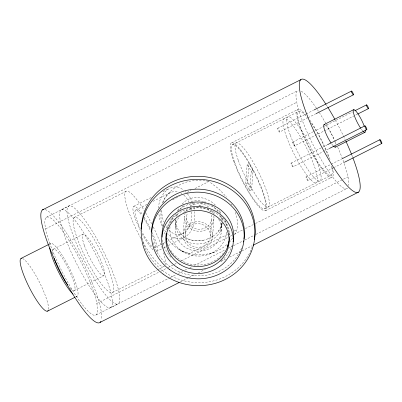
<?xml version="1.0" encoding="UTF-8"?>
<svg xmlns="http://www.w3.org/2000/svg" width="402" height="402" viewBox="0 0 402 402"><rect width="100%" height="100%" fill="white"/><g stroke="black" fill="none" stroke-linecap="round" stroke-linejoin="round"><path stroke-width="0.3" stroke-dasharray="2.01 1.51" d="M221.949 224.381L221.974 223.577M160.926 209.944L161.006 218.673L162.313 226.321M158.72 208.146C158.066 195.327 171.523 180.001 184.01 190.447M221.432 231.205L222.09 222.457M183.146 234.286L184.528 216.296M185.247 234.456L186.628 216.467M210.452 236.512A12.648 11.814 4.4 0 0 192.387 224.773A12.648 11.814 4.4 0 0 190.709 245.165A12.648 11.814 4.4 0 0 210.452 236.512L211.839 218.517M212.552 236.683A14.753 13.784 4.4 0 0 191.473 222.989A14.753 13.784 4.4 0 0 189.518 246.783A14.753 13.784 4.4 0 0 212.552 236.683L213.939 218.688M245.672 183.799L247.175 164.338L249.019 163.408L253.079 170.353L251.582 189.814L249.732 190.744L245.672 183.799L247.521 182.87L249.019 163.408M249.732 190.744L251.23 171.282L247.175 164.338M175.192 227.768L175.815 219.814M220.14 231.286L221.497 227.542L222.04 223.009M221.793 225.974L221.889 225.18M175.925 219.326L175.639 223.834L176.021 227.185M234.753 234.693A39.848 37.23 4.4 0 0 237.044 229.577C238.16 223.477 237.125 217.15 234.924 211.407M176.161 216.226L176.639 213.98M221.944 223.422C221.02 228.813 217.361 233.411 212.829 236.311M221.924 223.537L220.457 227.984L218.281 231.416M162.921 202.392L163.232 201.487A27.597 17.447 74.5 0 1 171.031 192.287L174.599 191.407L178.347 191.86M190.252 224.467L191.618 218.603L191.573 211.346M176.714 216.01L177.98 212.844M177.749 210.723L178.749 208.653M179.699 209.889L183.438 205.703M218.035 234.622L215.939 236.919L212.573 239.572M182.061 204.03L185.453 201.075A21.05 20.467 -82.2 0 1 190.442 198.533C199.563 195.307 210.005 199.106 216.281 206.125M168.187 245.607L184.402 237.436C193.211 232.426 195.598 221.025 194.613 211.643M61.586 209.663L68.973 205.94M46.285 217.392L297.4 90.837M45.622 228.854L296.736 102.294M74.264 217.432L125.967 191.377M231.552 142.876L298.023 109.374M232.316 144.846L298.962 111.259M277.661 128.288L305.636 114.188M306.198 113.907L313.47 110.243M49.496 244.064L50.612 243.501M279.551 132.057A2.105 0.407 63.3 0 0 278.506 129.137A2.105 0.407 63.3 0 0 277.802 129.303A2.105 0.407 63.3 0 0 279.551 132.057L307.55 117.947M308.113 117.66L315.384 113.997M133.776 206.311L151.147 197.553M162.916 191.623L169.081 188.513M53.34 249.215L82.882 234.326M135.665 210.075L146.856 204.437M153.011 201.337L170.358 192.593M172.599 199.774L179.307 196.392M187.131 192.452L191.045 190.478M194.955 188.508L208.929 181.463L218.537 188.669L226.567 197.106M292.671 142.102L312.816 131.946M313.374 131.665L322.886 126.871M323.449 126.59L352.544 111.927M294.56 145.866A2.105 0.407 63.3 0 0 293.52 142.951A2.105 0.407 63.3 0 0 292.812 143.117A2.105 0.407 63.3 0 0 294.56 145.866L357.252 114.274M251.23 171.282L253.079 170.353M291.058 163.091L326.866 145.042M292.947 166.855A2.105 0.407 63.3 0 0 291.902 163.941A2.105 0.407 63.3 0 0 291.199 164.106A2.105 0.407 63.3 0 0 292.947 166.855L323.188 151.619M323.746 151.333L328.781 148.795M154.554 247.758L162.398 243.803M162.961 243.522L165.197 242.391M167.438 241.265L183.126 233.361M74.4 290.51L103.942 275.621M156.443 251.526L163.157 248.145M163.714 247.863L165.951 246.733M306.068 176.9L330.69 164.493M331.248 164.212L342.439 158.574M76.008 296.787L77.124 296.224M307.957 180.664A2.105 0.407 63.3 0 0 306.917 177.749A2.105 0.407 63.3 0 0 306.208 177.915A2.105 0.407 63.3 0 0 307.957 180.664L333.163 167.966M333.72 167.684L343.795 162.609M264.526 208.849L330.997 175.352M265.466 210.733L331.936 177.237M227.547 234.366L189.538 253.521L188.85 253.36M228.105 234.085L231.457 232.391M234.25 230.984L237.044 229.577M112.555 292.51L157.026 270.099M157.584 269.817L164.257 266.456A42.15 8.166 63.3 0 1 142.514 241.396M96.882 303.43L159.659 271.787M160.78 271.224L167.508 267.832M168.066 267.551L176.478 263.315M181.523 260.772L228.045 237.326M230.286 236.195L231.969 235.346M234.21 234.215L242.617 229.979M245.421 228.567L253.265 224.612M255.511 223.482L347.996 176.87M96.219 314.887L169.649 277.877M170.207 277.596L176.372 274.491M178.614 273.36L182.538 271.38M184.779 270.25L187.583 268.837M189.824 267.712L191.508 266.863M194.312 265.451L225.14 249.913M228.502 248.22L232.984 245.959M233.547 245.677L242.517 241.155M244.758 240.024L255.406 234.657M255.968 234.376L347.333 188.327A54.798 10.618 63.3 0 1 312.444 143.489A54.798 10.618 63.3 0 1 298.42 90.435M110.465 307.726A54.798 10.618 63.3 0 0 82.505 231.014A54.798 10.618 63.3 0 0 65.109 237.346A54.798 10.618 63.3 0 0 110.465 307.726L117.846 304.002A54.798 10.618 63.3 0 0 89.892 227.291A54.798 10.618 63.3 0 0 72.491 233.622A54.798 10.618 63.3 0 0 117.846 304.002M180.247 281.973L188.659 277.732M189.216 277.45L195.387 274.345M198.191 272.928L205.477 269.255M220.618 261.627L226.225 258.798M229.592 257.104L241.366 251.17M241.929 250.888L252.019 245.798M184.402 237.436C178.714 240.577 171.574 238.19 167.388 233.657M209.497 254.044L215.753 251.541M207.844 238.853C198.668 242.567 186.709 241.19 180.302 233.075M205.442 242.843C196.98 245.436 186.784 243.738 180.764 236.899A21.924 20.698 -56 0 1 176.046 227.175M203.472 240.17C197.638 241.436 191.257 240.898 186.005 237.919M188.764 253.335C180.136 251.29 172.357 245.883 167.569 238.411M203.553 201.432L197.93 200.588L192.332 201.151A21.658 21.19 83.4 0 0 191.251 201.442M204.653 201.759L205.739 202.136M181.91 250.923L189.538 253.521A39.848 37.23 4.4 0 0 227.442 244.064M178.93 249.346L183.97 252.31M181.161 193.096L181.855 193.528M211.824 205.382L216.789 209.985A21.924 17.809 33.8 0 1 218.085 211.784M185.201 191.442L186.352 192.553M183.885 195.116L185.171 196.407A18.447 11.663 74.5 0 1 188.97 202.216M168.946 230.21C172.292 233.778 177.795 235.823 182.453 233.678A27.597 17.447 74.5 0 0 190.246 224.462M187.453 193.784L190.136 197.623M165.89 231.999L164.162 229.648M247.521 182.87L251.582 189.814M231.416 204.156L231.884 204.965M190.262 197.839L191.93 201.211M162.338 226.452L160.076 220.547L158.805 213.688M165.257 234.346L163.755 230.874M192.623 202.975L193.578 206.025M190.478 206.156L190.156 205.141A18.447 11.663 74.5 0 0 189.794 204.146M176.779 226.321L176.066 223.045L175.86 219.643M191.025 208.221L191.427 210.306M194.02 207.894L194.261 209.146M222.205 220.06L221.778 216.487L222.211 220.492M161.669 210.497L162.051 215.648L163.328 220.809A18.447 11.663 74.5 0 0 163.689 221.803M52.979 253.863A23.185 4.492 63.3 0 1 60.059 254.762A23.185 4.492 63.3 0 1 73.852 282.274A23.185 4.492 63.3 0 1 70.048 287.907M332.343 167.393A37.939 7.352 63.3 0 1 321.891 168.92A37.939 7.352 63.3 0 1 298.55 122.665A37.939 7.352 63.3 0 1 305.857 114.912M309.907 120.223A37.939 7.352 63.3 0 1 330.343 160.594M331.379 166.056A35.828 6.945 63.3 0 1 321.097 166.951A35.828 6.945 63.3 0 1 299.093 122.535A35.828 6.945 63.3 0 1 307.53 117.922M311.5 123.414A35.828 6.945 63.3 0 1 328.987 158.187M362.664 130.816A12.648 2.452 63.3 0 1 361.096 128.826M365.116 129.163A12.648 2.452 63.3 0 1 365.232 129.7M333.122 145.705A12.648 2.452 63.3 0 1 331.555 143.715M325.379 125.042A12.648 2.452 63.3 0 1 334.298 140.047M335.062 142.192A12.648 2.452 63.3 0 1 335.69 144.589M301.224 91.199A54.798 10.618 63.3 0 1 335.946 143.288M337.725 147.217A54.798 10.618 63.3 0 1 348.66 185.498M45.104 209.568A63.23 12.251 63.3 0 1 81.294 258.853A63.23 12.251 63.3 0 1 101.48 319.756M326.278 104.837A63.23 12.251 63.3 0 1 327.529 106.826M335.253 120.027A63.23 12.251 63.3 0 1 345.177 139.605M351.775 154.936A63.23 12.251 63.3 0 1 352.614 157.097M180.322 233.054A21.442 20.05 -64.6 0 1 176.83 226.306M219.407 210.658A21.442 16.763 36.4 0 1 220.778 213.527M212.753 236.24A21.05 15.06 -15.1 0 1 207.799 238.768M220.201 215.552A21.924 17.809 33.8 0 1 221.502 219.507M220.356 231.361A23.582 19.849 1.1 0 1 218.316 234.773M212.452 239.456A21.658 16.371 -13.6 0 1 205.392 242.687M226.648 232.065A28.452 26.582 4.4 0 1 195.598 255.928A28.452 26.582 4.4 0 1 170.026 226.437M170.734 222.708A28.452 26.582 4.4 0 1 173.312 216.562M177.443 211.216A28.452 26.582 4.4 0 1 195.196 203.025M200.769 203.02A28.452 26.582 4.4 0 1 221.035 213.718M224.934 220.386A28.452 26.582 4.4 0 1 226.673 227.793M232.678 238.054A39.848 37.23 4.4 0 1 229.849 241.617M162.463 202.809A39.848 37.23 4.4 0 1 208.352 181.327M218.683 219.361A23.185 21.658 4.4 0 1 212.025 247.084A23.185 21.658 4.4 0 1 181.669 244.406A23.185 21.658 4.4 0 1 180.066 215.949M183.468 212.703A23.185 21.658 4.4 0 1 214.608 214.241M140.795 238.296A42.15 8.166 63.3 0 1 124.861 193.779A42.15 8.166 63.3 0 1 144.233 210.532M145.685 212.939A42.15 8.166 63.3 0 1 151.66 223.778M153.283 227.004A42.15 8.166 63.3 0 1 161.885 247.26M163.624 252.732A42.15 8.166 63.3 0 1 165.267 264.622M252.24 246.928A56.903 53.159 4.4 0 1 193.824 282.46A56.903 53.159 4.4 0 1 142.207 237.718M241.552 247.944A46.366 43.316 4.4 0 1 194.895 275.687A46.366 43.316 4.4 0 1 152.815 241.366M223.502 252.989A31.612 29.532 4.4 0 1 170.719 250.371M166.745 229.964A31.612 29.532 4.4 0 1 175.478 214.397M198.945 205.965A31.612 29.532 4.4 0 1 200.07 206.035M223.04 217.889A31.612 29.532 4.4 0 1 229.441 235.044M167.247 228.899A31.612 29.532 4.4 0 1 199.111 207.477A31.612 29.532 4.4 0 1 228.828 232.009M229.15 234.1A31.612 29.532 4.4 0 1 229.256 235.15M232.24 245.165A35.828 33.472 4.4 0 1 220.522 261.627M170.86 257.235A35.828 33.472 4.4 0 1 162.318 239.331M213.864 215.909A14.753 13.784 4.4 0 1 198.075 231.225A14.753 13.784 4.4 0 1 185.071 213.507M185.774 211.728A14.753 13.784 4.4 0 1 187.875 208.593M190.257 206.467A14.753 13.784 4.4 0 1 209.362 207.568M212.161 210.98A14.753 13.784 4.4 0 1 213.236 213.296M211.558 214.99A12.648 11.814 4.4 0 1 198.206 229.261A12.648 11.814 4.4 0 1 187.523 212.924M189.498 209.864A12.648 11.814 4.4 0 1 192.176 207.618M198.915 205.673A12.648 11.814 4.4 0 1 202.764 206.181M207.291 208.467A12.648 11.814 4.4 0 1 210.311 211.909M152.237 232.527A25.291 4.899 63.3 0 1 155.936 251.607M153.112 249.898A25.291 4.899 63.3 0 1 142.273 234.08M140.388 230.426A25.291 4.899 63.3 0 1 132.982 207.673A25.291 4.899 63.3 0 1 142.836 215.145M144.072 217.06A25.291 4.899 63.3 0 1 150.72 229.225M152.363 235.054A21.075 4.085 63.3 0 1 154.132 247.823M151.78 246.401A21.075 4.085 63.3 0 1 141.846 231.512M140.434 228.658A21.075 4.085 63.3 0 1 134.971 211.462A21.075 4.085 63.3 0 1 141.73 215.306M143.981 218.623A21.075 4.085 63.3 0 1 150.649 231.024M167.106 228.08A18.447 11.663 74.5 0 1 165.986 226.447M22.472 258.471A29.507 5.718 63.3 0 1 39.019 281.365A29.507 5.718 63.3 0 1 48.501 309.354M49.692 245.255A29.507 5.718 63.3 0 1 69.038 267.415A29.507 5.718 63.3 0 1 75.129 295.842M84.4 245.496A23.185 4.492 63.3 0 0 103.646 275.747A23.185 4.492 63.3 0 0 92.184 243.672A23.185 4.492 63.3 0 0 84.4 245.496M238.341 160.468A35.828 6.945 63.3 0 0 268.059 207.04A35.828 6.945 63.3 0 0 250.205 157.323A35.828 6.945 63.3 0 0 238.341 160.468M234.647 162.333A35.828 6.945 63.3 0 0 264.37 208.899A35.828 6.945 63.3 0 0 246.516 159.182A35.828 6.945 63.3 0 0 234.647 162.333M290.375 135.343A35.828 6.945 63.3 0 0 319.972 180.91A35.828 6.945 63.3 0 0 301.359 130.414A35.828 6.945 63.3 0 0 290.375 135.343M286.681 137.203A35.828 6.945 63.3 0 0 316.279 182.769A35.828 6.945 63.3 0 0 297.666 132.273A35.828 6.945 63.3 0 0 286.681 137.203M233.552 160.7A37.939 7.352 63.3 0 0 265.109 210.829A37.939 7.352 63.3 0 0 246.868 158.89A37.939 7.352 63.3 0 0 233.552 160.7M49.607 242.758A54.798 10.618 63.3 0 0 95.199 315.289A54.798 10.618 63.3 0 0 68.953 240.371A54.798 10.618 63.3 0 0 49.607 242.758M77.028 237.743A42.15 8.166 63.3 0 0 112.022 292.746A42.15 8.166 63.3 0 0 91.184 234.431A42.15 8.166 63.3 0 0 77.028 237.743"/><path stroke-width="0.6" d="M42.446 209.894L300.942 79.616M314.032 109.962L351.519 91.068M21.07 258.391L48.386 244.622M315.947 113.716L353.433 94.822M324.007 124.6L353.549 109.711M354.78 110.801L366.529 104.877M357.815 113.987L368.443 108.63M327.429 144.76L364.916 125.866M329.344 148.514L366.83 129.62A2.105 0.407 63.3 0 0 365.76 126.715A2.105 0.407 63.3 0 0 365.051 126.881A2.105 0.407 63.3 0 0 366.805 129.635M335.494 147.122L365.036 132.233M342.439 158.574L379.925 139.68M47.582 311.113L74.893 297.344M344.353 162.328L381.84 143.434M100.063 322.384L179.126 282.536M253.139 245.235L358.559 192.106M67.677 284.958A23.185 4.492 63.3 0 1 54.134 258.255M365.317 130.193A12.648 2.452 63.3 0 1 363.021 131.193M360.679 128.223A12.648 2.452 63.3 0 1 353.614 113.364A12.648 2.452 63.3 0 1 356.293 111.555A12.648 2.452 63.3 0 1 364.122 125.901M335.801 146.574A12.648 2.452 63.3 0 1 333.474 146.082M331.132 143.112A12.648 2.452 63.3 0 1 324.796 130.575A12.648 2.452 63.3 0 1 324.575 124.565M100.927 321.339A63.23 12.251 63.3 0 1 61.26 273.516A63.23 12.251 63.3 0 1 43.622 209.432M352.84 157.679A63.23 12.251 63.3 0 1 344.79 182.985A63.23 12.251 63.3 0 1 300.817 95.716A63.23 12.251 63.3 0 1 325.962 104.344M327.846 107.329A63.23 12.251 63.3 0 1 334.956 119.479M345.911 141.197A63.23 12.251 63.3 0 1 351.559 154.388M141.429 229.075A56.903 53.159 4.4 0 1 203.377 176.568A56.903 53.159 4.4 0 1 254.265 239.602M243.657 240.813A46.366 43.316 4.4 0 1 243.396 242.024M151.73 232.15A46.366 43.316 4.4 0 1 201.261 189.287A46.366 43.316 4.4 0 1 243.974 238.984M228.818 241.657A31.612 29.532 4.4 0 1 227.271 246.557M166.574 239.416A31.612 29.532 4.4 0 1 166.433 238.366M229.331 236.733A31.612 29.532 4.4 0 1 196.357 266.486A31.612 29.532 4.4 0 1 166.307 233.547M162.096 237.1A35.828 33.472 4.4 0 1 200.01 202.08A35.828 33.472 4.4 0 1 233.09 241.803M48.18 310.495A29.507 5.718 63.3 0 1 29.632 288.139A29.507 5.718 63.3 0 1 21.472 258.28M73.023 294.169A29.507 5.718 63.3 0 1 58.697 272.31A29.507 5.718 63.3 0 1 49.758 247.898M380.066 140.695A2.105 0.407 63.3 0 0 381.815 143.444A2.105 0.407 63.3 0 0 380.774 140.529A2.105 0.407 63.3 0 0 380.066 140.695M366.669 105.892A2.105 0.407 63.3 0 0 368.418 108.646A2.105 0.407 63.3 0 0 367.378 105.726A2.105 0.407 63.3 0 0 366.669 105.892M351.655 92.083A2.105 0.407 63.3 0 0 353.408 94.832A2.105 0.407 63.3 0 0 352.363 91.917A2.105 0.407 63.3 0 0 351.655 92.083M163.036 274.033A56.903 53.159 4.4 0 0 254.406 240.461A56.903 53.159 4.4 0 0 176.8 182.96A56.903 53.159 4.4 0 0 163.036 274.033M169.292 269.34A46.366 43.316 4.4 0 0 243.743 241.984A46.366 43.316 4.4 0 0 180.508 195.131A46.366 43.316 4.4 0 0 169.292 269.34M177.277 267.415A35.828 33.472 4.4 0 0 233.215 242.888A35.828 33.472 4.4 0 0 182.021 209.638A35.828 33.472 4.4 0 0 177.277 267.415M179.654 264.189A31.612 29.532 4.4 0 0 229.014 242.547A31.612 29.532 4.4 0 0 183.84 213.206A31.612 29.532 4.4 0 0 179.654 264.189"/></g></svg>
